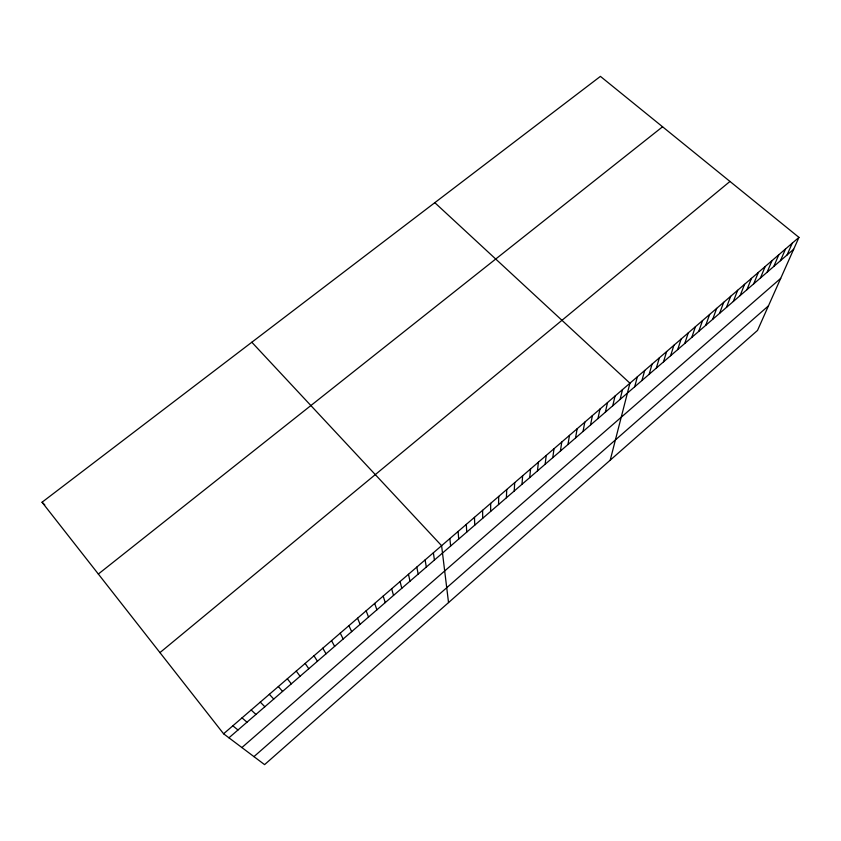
<?xml version="1.0" encoding="UTF-8"?>
<svg xmlns="http://www.w3.org/2000/svg" width="841" height="841" viewBox="0 0 841 841"><rect width="100%" height="100%" fill="white"/><g stroke="black" fill="none" stroke-linecap="round" stroke-linejoin="round"><path stroke-width="1.26" d="M490.65 511.412L490.681 503.36M498.545 504.579L498.724 496.411M506.398 497.788L506.734 489.504M514.219 491.018L514.703 482.629M522.009 484.279L522.639 475.785M529.756 477.572L530.534 468.973M537.473 470.897L538.387 462.193M545.157 464.253L546.219 455.444M552.81 457.641L553.998 448.726M560.421 451.049L561.756 442.04M567.99 444.5L569.473 435.375M575.538 437.972L577.147 428.752M583.044 431.475L584.8 422.15M590.529 425.01L592.411 415.591M597.972 418.566L599.98 409.052M605.373 412.164L607.528 402.545M612.753 405.783L615.034 396.069M620.101 399.422L622.508 389.625M610.219 460.174L629.941 383.202L434.808 202.681M634.692 386.807L637.352 376.81M641.935 380.531L644.721 370.45M649.147 374.298L652.069 364.121M656.337 368.074L659.376 357.814M663.486 361.893L666.65 351.538M670.603 355.732L673.893 345.294M677.699 349.604L681.094 339.07M684.753 343.496L688.274 332.878M691.786 337.409L695.423 326.707M698.776 331.365L702.54 320.579M705.746 325.33L709.625 314.46M712.684 319.328L716.679 308.374M719.591 313.357L723.691 302.318M726.466 307.407L730.682 296.284M733.32 301.477L737.652 290.282M740.133 295.58L744.579 284.311M746.924 289.703L751.476 278.35M753.683 283.859L758.351 272.421M760.422 278.035L765.184 266.523M767.118 272.232L771.996 260.647M773.794 266.46L778.777 254.802M780.448 260.71L785.536 248.968M787.06 254.981L792.254 243.175M798.95 237.393L757.51 330.429L264.579 764.627L223.59 733.783L42.05 502.235L600.421 76.373L798.95 237.393L223.59 733.783M253.95 756.627L768.453 305.861M241.893 747.554L780.7 278.371M228.941 737.809L793.652 249.283M159.948 652.616L729.967 181.446M98.334 574.035L662.561 126.781M232.831 725.815L237.982 729.988M242.029 717.878L246.981 722.198M251.175 709.983L255.937 714.451M42.05 502.235L44.794 504.884M260.289 702.13L264.852 706.745M251.827 342.245L441.599 545.693L448.537 602.577M269.351 694.309L273.724 699.071M278.36 686.529L282.544 691.439M287.338 678.792L291.333 683.838M296.263 671.086L300.079 676.269M305.146 663.423L308.773 668.742M313.987 655.791L317.435 661.257M322.786 648.201L326.045 653.804M331.543 640.653L334.623 646.382M340.258 633.136L343.16 639.002M348.92 625.651L351.654 631.654M357.551 618.209L360.106 624.337M366.14 610.797L368.526 617.063M374.687 603.428L376.894 609.82M383.191 596.09L385.231 602.608M391.654 588.784L393.525 595.428M400.074 581.52L401.788 588.279M408.463 574.287L410.009 581.173M416.8 567.086L418.187 574.098M425.104 559.927L426.324 567.055M433.378 552.8L434.429 560.043M449.872 538.555L450.618 546.04M458.114 531.449L458.692 539.049M466.313 524.374L466.734 532.09M474.471 517.341L474.745 525.173M482.597 510.329L482.713 518.277"/></g></svg>
